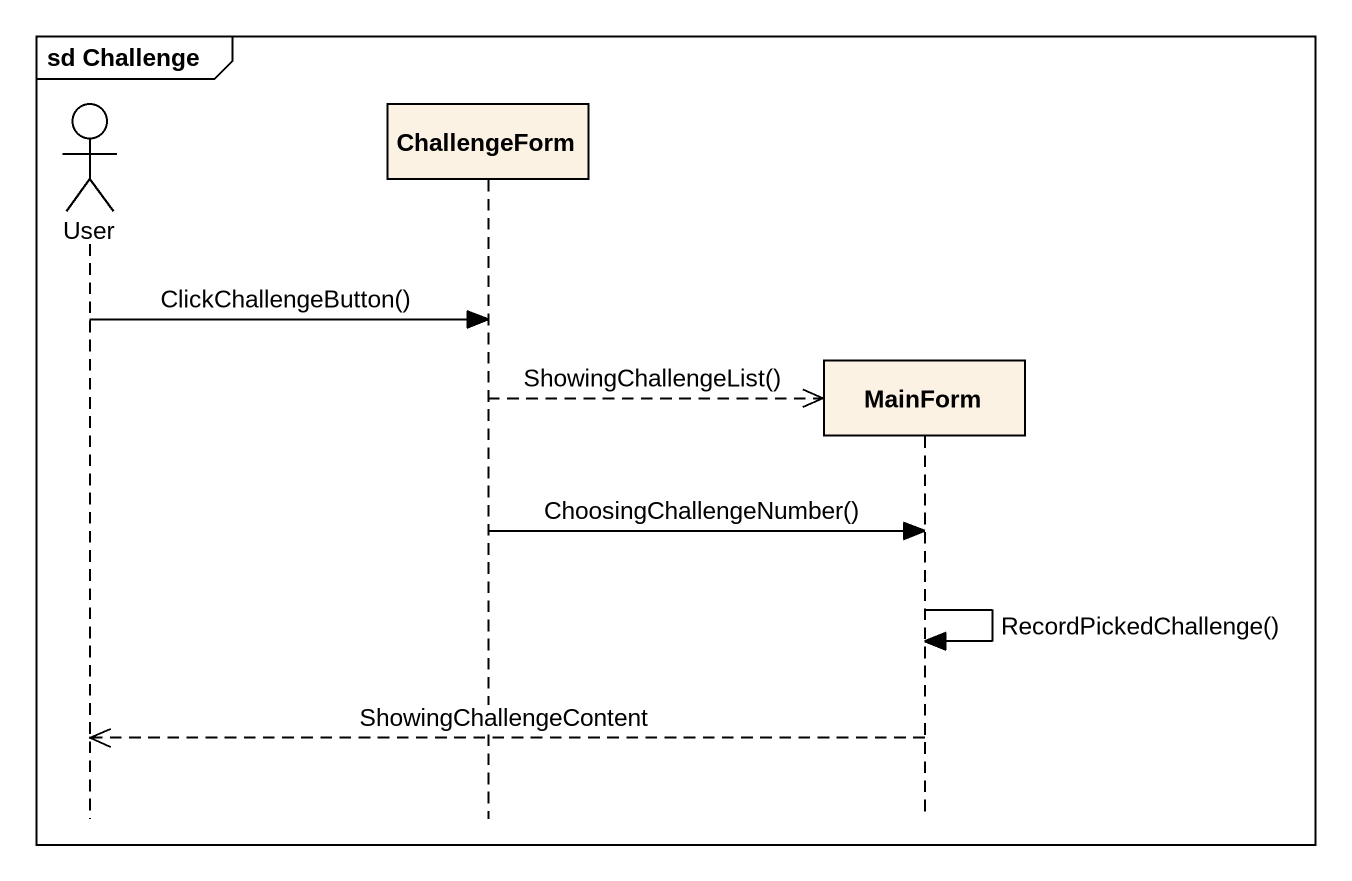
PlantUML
@startuml
mainframe sd Challenge
hide footbox
actor User
participant ChallengeForm
participant MainForm

User -> ChallengeForm : ClickChallengeButton()
ChallengeForm -->> MainForm ** : ShowingChallengeList()
ChallengeForm -> MainForm : ChoosingChallengeNumber()
MainForm -> MainForm : RecordPickedChallenge()
MainForm -->> User : ShowingChallengeContent
@enduml
